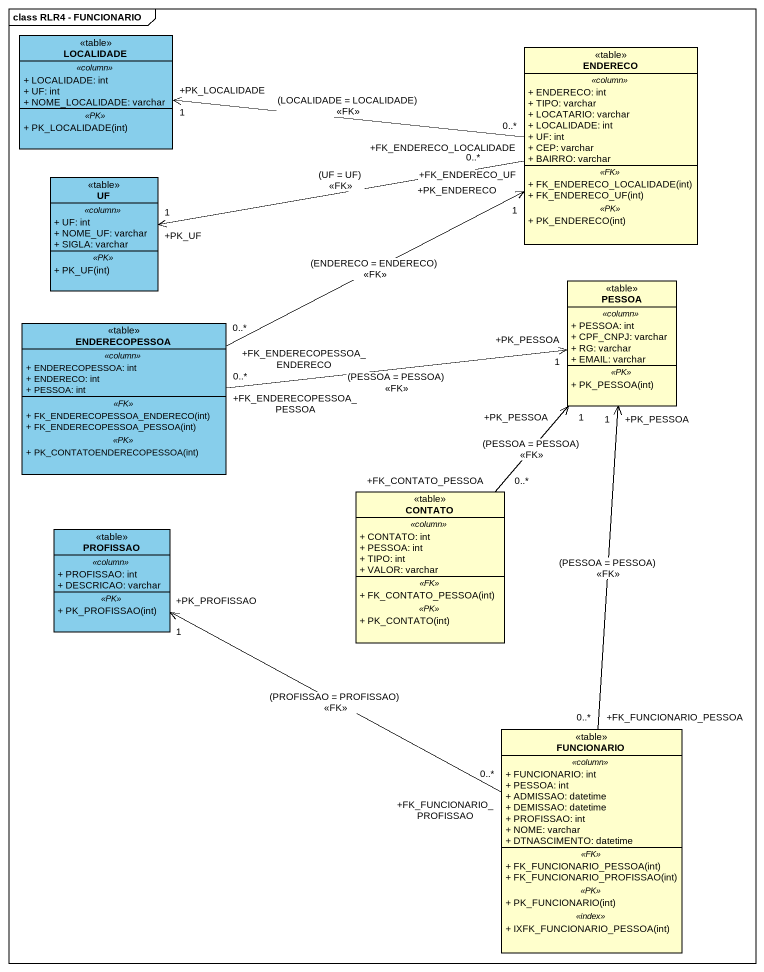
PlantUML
@startuml
mainframe class RLR4 - FUNCIONARIO
hide circle
hide empty members
skinparam classAttributeIconSize 0
class LOCALIDADE <<table>> #87CEEB {
  .. <<column>> ..
  + LOCALIDADE: int
  + UF: int
  + NOME_LOCALIDADE: varchar
  .. <<PK>> ..
  + PK_LOCALIDADE(int)
}
class ENDERECO <<table>> {
  .. <<column>> ..
  + ENDERECO: int
  + TIPO: varchar
  + LOCATARIO: varchar
  + LOCALIDADE: int
  + UF: int
  + CEP: varchar
  + BAIRRO: varchar
  .. <<FK>> ..
  + FK_ENDERECO_LOCALIDADE(int)
  + FK_ENDERECO_UF(int)
  .. <<PK>> ..
  + PK_ENDERECO(int)
}
class UF <<table>> #87CEEB {
  .. <<column>> ..
  + UF: int
  + NOME_UF: varchar
  + SIGLA: varchar
  .. <<PK>> ..
  + PK_UF(int)
}
class PESSOA <<table>> {
  .. <<column>> ..
  + PESSOA: int
  + CPF_CNPJ: varchar
  + RG: varchar
  + EMAIL: varchar
  .. <<PK>> ..
  + PK_PESSOA(int)
}
class ENDERECOPESSOA <<table>> #87CEEB {
  .. <<column>> ..
  + ENDERECOPESSOA: int
  + ENDERECO: int
  + PESSOA: int
  .. <<FK>> ..
  + FK_ENDERECOPESSOA_ENDERECO(int)
  + FK_ENDERECOPESSOA_PESSOA(int)
  .. <<PK>> ..
  + PK_CONTATOENDERECOPESSOA(int)
}
class CONTATO <<table>> {
  .. <<column>> ..
  + CONTATO: int
  + PESSOA: int
  + TIPO: int
  + VALOR: varchar
  .. <<FK>> ..
  + FK_CONTATO_PESSOA(int)
  .. <<PK>> ..
  + PK_CONTATO(int)
}
class PROFISSAO <<table>> #87CEEB {
  .. <<column>> ..
  + PROFISSAO: int
  + DESCRICAO: varchar
  .. <<PK>> ..
  + PK_PROFISSAO(int)
}
class FUNCIONARIO <<table>> {
  .. <<column>> ..
  + FUNCIONARIO: int
  + PESSOA: int
  + ADMISSAO: datetime
  + DEMISSAO: datetime
  + PROFISSAO: int
  + NOME: varchar
  + DTNASCIMENTO: datetime
  .. <<FK>> ..
  + FK_FUNCIONARIO_PESSOA(int)
  + FK_FUNCIONARIO_PROFISSAO(int)
  .. <<PK>> ..
  + PK_FUNCIONARIO(int)
  .. <<index>> ..
  + IXFK_FUNCIONARIO_PESSOA(int)
}
ENDERECO "+FK_ENDERECO_LOCALIDADE\n0..*" -left-> "+PK_LOCALIDADE\n1" LOCALIDADE : (LOCALIDADE = LOCALIDADE)\n<<FK>>
ENDERECO "+FK_ENDERECO_UF\n0..*" -left-> "+PK_UF\n1" UF : (UF = UF)\n<<FK>>
ENDERECOPESSOA "+FK_ENDERECOPESSOA_ENDERECO\n0..*" -right-> "+PK_ENDERECO\n1" ENDERECO : (ENDERECO = ENDERECO)\n<<FK>>
ENDERECOPESSOA "+FK_ENDERECOPESSOA_PESSOA\n0..*" -right-> "+PK_PESSOA\n1" PESSOA : (PESSOA = PESSOA)\n<<FK>>
CONTATO "+FK_CONTATO_PESSOA\n0..*" -up-> "+PK_PESSOA\n1" PESSOA : (PESSOA = PESSOA)\n<<FK>>
FUNCIONARIO "+FK_FUNCIONARIO_PESSOA\n0..*" -up-> "+PK_PESSOA\n1" PESSOA : (PESSOA = PESSOA)\n<<FK>>
FUNCIONARIO "+FK_FUNCIONARIO_PROFISSAO\n0..*" -left-> "+PK_PROFISSAO\n1" PROFISSAO : (PROFISSAO = PROFISSAO)\n<<FK>>
@enduml
